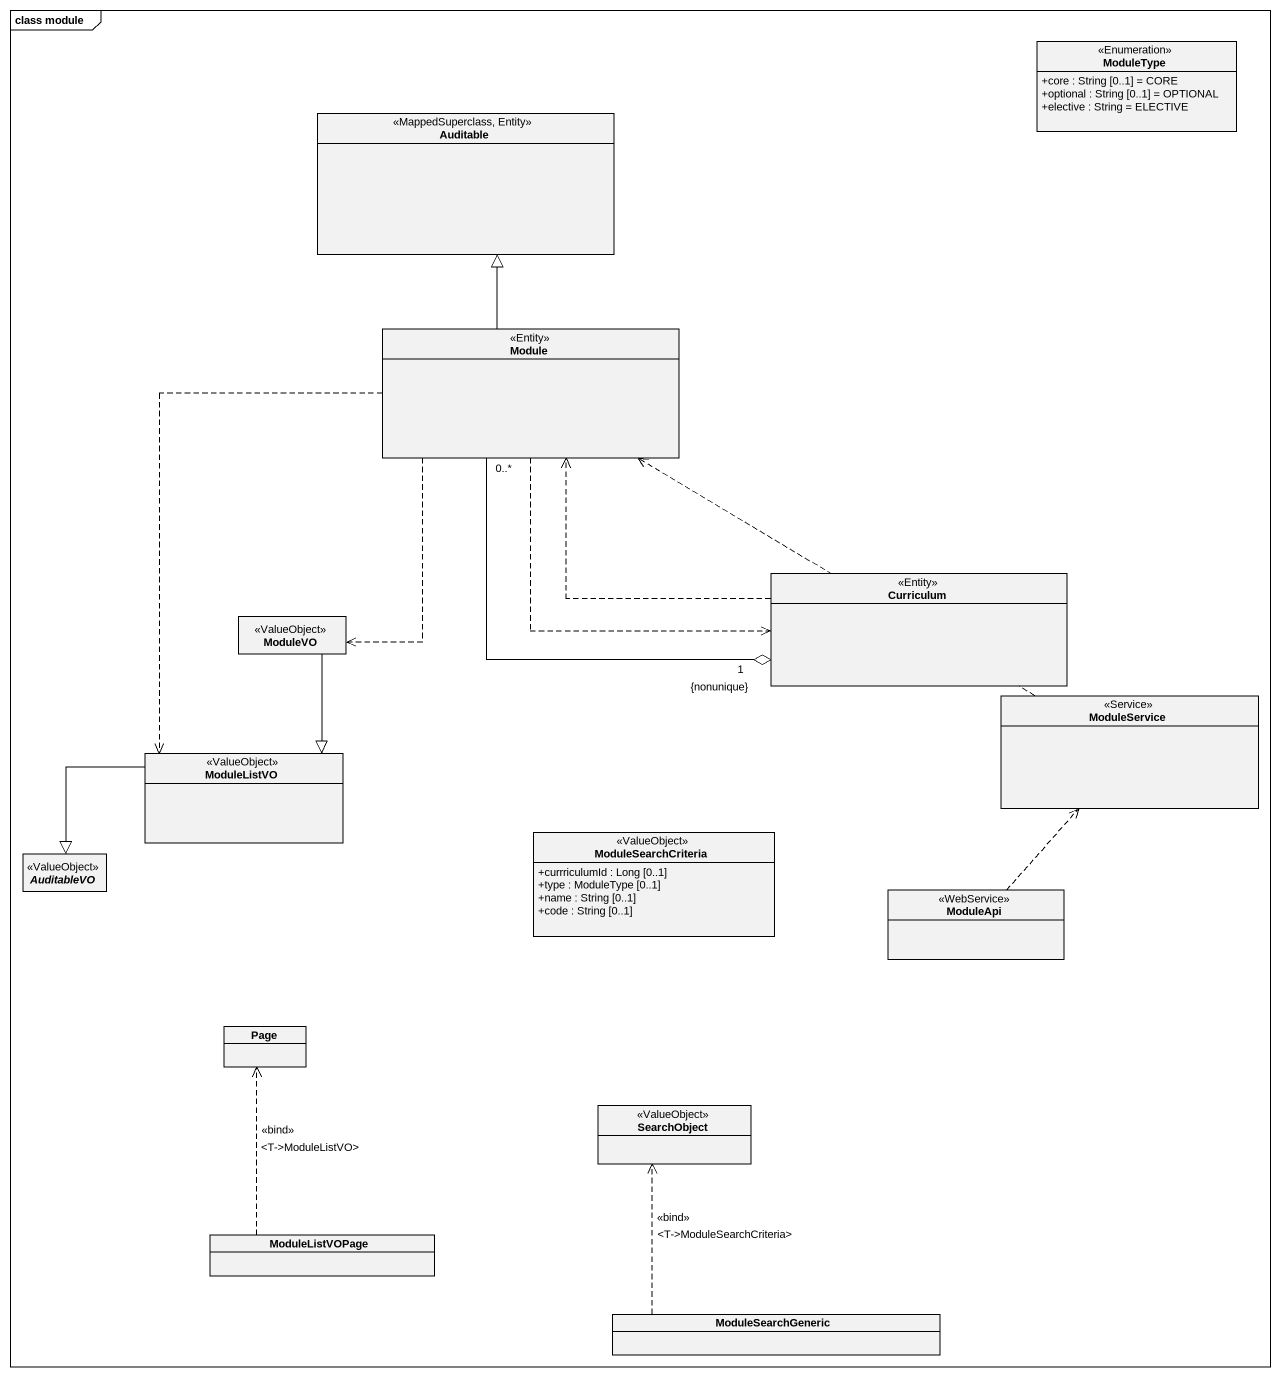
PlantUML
@startuml
mainframe class module
hide circle
hide empty members
skinparam classAttributeIconSize 0
class ModuleType <<Enumeration>> {
  +core : String [0..1] = CORE
  +optional : String [0..1] = OPTIONAL
  +elective : String = ELECTIVE
}
class Auditable <<MappedSuperclass, Entity>>
class Module <<Entity>>
class Curriculum <<Entity>>
class ModuleVO <<ValueObject>>
class ModuleService <<Service>>
class ModuleListVO <<ValueObject>>
abstract class AuditableVO <<ValueObject>>
class ModuleSearchCriteria <<ValueObject>> {
  +currriculumId : Long [0..1]
  +type : ModuleType [0..1]
  +name : String [0..1]
  +code : String [0..1]
}
class ModuleApi <<WebService>>
class "Page" as Page_
class SearchObject <<ValueObject>>
class ModuleListVOPage
class ModuleSearchGeneric
Module -up-|> Auditable
Module ..> Curriculum
Module ..> ModuleVO
Module ..> ModuleListVO
Curriculum "1\n{nonunique}" o-up- "0..*" Module
Curriculum .up.> Module
ModuleVO --|> ModuleListVO
ModuleService .left.> Module
ModuleListVO -left-|> AuditableVO
ModuleApi .up.> ModuleService
ModuleListVOPage .up.> Page_ : <<bind>>\n<T->ModuleListVO>
ModuleSearchGeneric .up.> SearchObject : <<bind>>\n<T->ModuleSearchCriteria>
@enduml
